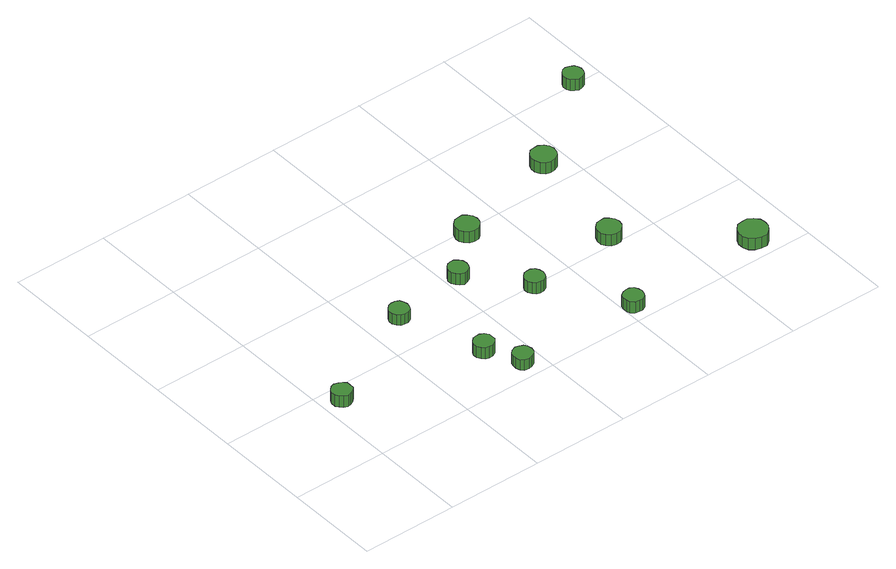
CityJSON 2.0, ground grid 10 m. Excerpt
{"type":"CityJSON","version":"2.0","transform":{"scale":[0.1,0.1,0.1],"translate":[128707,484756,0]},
"CityObjects":{
"tree1":{"type":"SolitaryVegetationObject","attributes":{"function":"something"},"geometry":[{"type":"MultiSurface","lod":"1","boundaries":[[[0,1,2,3,4,5,6,7,8,9,10,11,12,13,14]],[[15,16,17,18,19,20,21,22,23,24,25,26,27,28,29]],[[0,29,28,1]],[[1,28,27,2]],[[2,27,26,3]],[[3,26,25,4]],[[4,25,24,5]],[[5,24,23,6]],[[6,23,22,7]],[[7,22,21,8]],[[8,21,20,9]],[[9,20,19,10]],[[10,19,18,11]],[[11,18,17,12]],[[12,17,16,13]],[[13,16,15,14]],[[14,15,29,0]]]}]},
"tree2":{"type":"SolitaryVegetationObject","attributes":{"function":"something"},"geometry":[{"type":"MultiSurface","lod":"1","boundaries":[[[30,31,32,33,34,35,36,37,38,39,40,41,42,43,44]],[[45,46,47,48,49,50,51,52,53,54,55,56,57,58,59]],[[30,59,58,31]],[[31,58,57,32]],[[32,57,56,33]],[[33,56,55,34]],[[34,55,54,35]],[[35,54,53,36]],[[36,53,52,37]],[[37,52,51,38]],[[38,51,50,39]],[[39,50,49,40]],[[40,49,48,41]],[[41,48,47,42]],[[42,47,46,43]],[[43,46,45,44]],[[44,45,59,30]]]}]},
"tree3":{"type":"SolitaryVegetationObject","attributes":{"function":"something"},"geometry":[{"type":"MultiSurface","lod":"1","boundaries":[[[60,61,62,63,64,65,66,67,68,69,70,71,72,73,74]],[[75,76,77,78,79,80,81,82,83,84,85,86,87,88,89]],[[60,89,88,61]],[[61,88,87,62]],[[62,87,86,63]],[[63,86,85,64]],[[64,85,84,65]],[[65,84,83,66]],[[66,83,82,67]],[[67,82,81,68]],[[68,81,80,69]],[[69,80,79,70]],[[70,79,78,71]],[[71,78,77,72]],[[72,77,76,73]],[[73,76,75,74]],[[74,75,89,60]]]}]},
"tree4":{"type":"SolitaryVegetationObject","attributes":{"function":"something"},"geometry":[{"type":"MultiSurface","lod":"1","boundaries":[[[90,91,92,93,94,95,96,97,98,99,100,101,102,103,104]],[[105,106,107,108,109,110,111,112,113,114,115,116,117,118,119]],[[90,119,118,91]],[[91,118,117,92]],[[92,117,116,93]],[[93,116,115,94]],[[94,115,114,95]],[[95,114,113,96]],[[96,113,112,97]],[[97,112,111,98]],[[98,111,110,99]],[[99,110,109,100]],[[100,109,108,101]],[[101,108,107,102]],[[102,107,106,103]],[[103,106,105,104]],[[104,105,119,90]]]}]},
"tree5":{"type":"SolitaryVegetationObject","attributes":{"function":"something"},"geometry":[{"type":"MultiSurface","lod":"1","boundaries":[[[120,121,122,123,124,125,126,127,128,129,130,131,132,133,134]],[[135,136,137,138,139,140,141,142,143,144,145,146,147,148,149]],[[120,149,148,121]],[[121,148,147,122]],[[122,147,146,123]],[[123,146,145,124]],[[124,145,144,125]],[[125,144,143,126]],[[126,143,142,127]],[[127,142,141,128]],[[128,141,140,129]],[[129,140,139,130]],[[130,139,138,131]],[[131,138,137,132]],[[132,137,136,133]],[[133,136,135,134]],[[134,135,149,120]]]}]},
"tree6":{"type":"SolitaryVegetationObject","attributes":{"function":"something"},"geometry":[{"type":"MultiSurface","lod":"1","boundaries":[[[150,151,152,153,154,155,156,157,158,159,160,161,162,163,164]],[[165,166,167,168,169,170,171,172,173,174,175,176,177,178,179]],[[150,179,178,151]],[[151,178,177,152]],[[152,177,176,153]],[[153,176,175,154]],[[154,175,174,155]],[[155,174,173,156]],[[156,173,172,157]],[[157,172,171,158]],[[158,171,170,159]],[[159,170,169,160]],[[160,169,168,161]],[[161,168,167,162]],[[162,167,166,163]],[[163,166,165,164]],[[164,165,179,150]]]}]},
"tree7":{"type":"SolitaryVegetationObject","attributes":{"function":"something"},"geometry":[{"type":"MultiSurface","lod":"1","boundaries":[[[180,181,182,183,184,185,186,187,188,189,190,191,192,193,194]],[[195,196,197,198,199,200,201,202,203,204,205,206,207,208,209]],[[180,209,208,181]],[[181,208,207,182]],[[182,207,206,183]],[[183,206,205,184]],[[184,205,204,185]],[[185,204,203,186]],[[186,203,202,187]],[[187,202,201,188]],[[188,201,200,189]],[[189,200,199,190]],[[190,199,198,191]],[[191,198,197,192]],[[192,197,196,193]],[[193,196,195,194]],[[194,195,209,180]]]}]},
"tree8":{"type":"SolitaryVegetationObject","attributes":{"function":"something"},"geometry":[{"type":"MultiSurface","lod":"1","boundaries":[[[210,211,212,213,214,215,216,217,218,219,220,221,222,223,224]],[[225,226,227,228,229,230,231,232,233,234,235,236,237,238,239]],[[210,239,238,211]],[[211,238,237,212]],[[212,237,236,213]],[[213,236,235,214]],[[214,235,234,215]],[[215,234,233,216]],[[216,233,232,217]],[[217,232,231,218]],[[218,231,230,219]],[[219,230,229,220]],[[220,229,228,221]],[[221,228,227,222]],[[222,227,226,223]],[[223,226,225,224]],[[224,225,239,210]]]}]},
"tree9":{"type":"SolitaryVegetationObject","attributes":{"function":"something"},"geometry":[{"type":"MultiSurface","lod":"1","boundaries":[[[240,241,242,243,244,245,246,247,248,249,250,251,252,253,254]],[[255,256,257,258,259,260,261,262,263,264,265,266,267,268,269]],[[240,269,268,241]],[[241,268,267,242]],[[242,267,266,243]],[[243,266,265,244]],[[244,265,264,245]],[[245,264,263,246]],[[246,263,262,247]],[[247,262,261,248]],[[248,261,260,249]],[[249,260,259,250]],[[250,259,258,251]],[[251,258,257,252]],[[252,257,256,253]],[[253,256,255,254]],[[254,255,269,240]]]}]},
"tree10":{"type":"SolitaryVegetationObject","attributes":{"function":"something"},"geometry":[{"type":"MultiSurface","lod":"1","boundaries":[[[270,271,272,273,274,275,276,277,278,279,280,281,282,283,284]],[[285,286,287,288,289,290,291,292,293,294,295,296,297,298,299]],[[270,299,298,271]],[[271,298,297,272]],[[272,297,296,273]],[[273,296,295,274]],[[274,295,294,275]],[[275,294,293,276]],[[276,293,292,277]],[[277,292,291,278]],[[278,291,290,279]],[[279,290,289,280]],[[280,289,288,281]],[[281,288,287,282]],[[282,287,286,283]],[[283,286,285,284]],[[284,285,299,270]]]}]},
"tree11":{"type":"SolitaryVegetationObject","attributes":{"function":"something"},"geometry":[{"type":"MultiSurface","lod":"1","boundaries":[[[300,301,302,303,304,305,306,307,308,309,310,311,312,313,314]],[[315,316,317,318,319,320,321,322,323,324,325,326,327,328,329]],[[300,329,328,301]],[[301,328,327,302]],[[302,327,326,303]],[[303,326,325,304]],[[304,325,324,305]],[[305,324,323,306]],[[306,323,322,307]],[[307,322,321,308]],[[308,321,320,309]],[[309,320,319,310]],[[310,319,318,311]],[[311,318,317,312]],[[312,317,316,313]],[[313,316,315,314]],[[314,315,329,300]]]}]},
"tree12":{"type":"SolitaryVegetationObject","attributes":{"function":"something"},"geometry":[{"type":"MultiSurface","lod":"1","boundaries":[[[330,331,332,333,334,335,336,337,338,339,340,341,342,343,344]],[[345,346,347,348,349,350,351,352,353,354,355,356,357,358,359]],[[330,359,358,331]],[[331,358,357,332]],[[332,357,356,333]],[[333,356,355,334]],[[334,355,354,335]],[[335,354,353,336]],[[336,353,352,337]],[[337,352,351,338]],[[338,351,350,339]],[[339,350,349,340]],[[340,349,348,341]],[[341,348,347,342]],[[342,347,346,343]],[[343,346,345,344]],[[344,345,359,330]]]}]}
},
"vertices":[
[29,82,18],[29,86,18],[26,89,18],[22,91,18],[18,92,18],[14,91,18],[11,88,18],[9,84,18],[9,79,18],[11,76,18],[14,73,18],[18,71,18],[22,72,18],[26,74,18],[29,77,18],[29,77,5],[26,74,5],[22,72,5],[18,71,5],[14,73,5],[11,76,5],[9,79,5],[9,84,5],[11,88,5],[14,91,5],[18,92,5],[22,91,5],[26,89,5],[29,86,5],[29,82,5],
[144,140,17],[143,144,17],[141,148,17],[137,150,17],[133,150,17],[129,149,17],[126,146,17],[124,142,17],[124,138,17],[126,134,17],[129,131,17],[133,130,17],[137,130,17],[141,132,17],[143,136,17],[143,136,5],[141,132,5],[137,130,5],[133,130,5],[129,131,5],[126,134,5],[124,138,5],[124,142,5],[126,146,5],[129,149,5],[133,150,5],[137,150,5],[141,148,5],[143,144,5],[144,140,5],
[172,53,19],[172,57,19],[169,61,19],[165,63,19],[161,63,19],[157,62,19],[154,59,19],[152,55,19],[152,51,19],[154,47,19],[157,44,19],[161,43,19],[165,43,19],[169,45,19],[172,49,19],[172,49,6],[169,45,6],[165,43,6],[161,43,6],[157,44,6],[154,47,6],[152,51,6],[152,55,6],[154,59,6],[157,62,6],[161,63,6],[165,63,6],[169,61,6],[172,57,6],[172,53,6],
[190,18,18],[189,23,18],[187,26,18],[183,28,18],[179,29,18],[174,27,18],[171,24,18],[170,21,18],[170,16,18],[171,12,18],[174,9,18],[179,8,18],[183,9,18],[187,11,18],[189,14,18],[189,14,6],[187,11,6],[183,9,6],[179,8,6],[174,9,6],[171,12,6],[170,16,6],[170,21,6],[171,24,6],[174,27,6],[179,29,6],[183,28,6],[187,26,6],[189,23,6],[190,18,6],
[223,152,17],[222,156,17],[220,159,17],[216,162,17],[212,162,17],[208,161,17],[205,158,17],[203,154,17],[203,150,17],[205,146,17],[208,143,17],[212,141,17],[216,142,17],[220,144,17],[222,148,17],[222,148,4],[220,144,4],[216,142,4],[212,141,4],[208,143,4],[205,146,4],[203,150,4],[203,154,4],[205,158,4],[208,161,4],[212,162,4],[216,162,4],[220,159,4],[222,156,4],[223,152,4],
[267,96,19],[266,100,19],[264,104,19],[260,106,19],[256,106,19],[252,105,19],[249,102,19],[247,98,19],[247,94,19],[249,90,19],[252,87,19],[256,86,19],[260,86,19],[264,88,19],[266,92,19],[266,92,6],[264,88,6],[260,86,6],[256,86,6],[252,87,6],[249,90,6],[247,94,6],[247,98,6],[249,102,6],[252,105,6],[256,106,6],[260,106,6],[264,104,6],[266,100,6],[267,96,6],
[320,19,18],[319,23,18],[317,27,18],[313,29,18],[309,29,18],[305,28,18],[301,25,18],[300,21,18],[300,17,18],[301,13,18],[305,10,18],[309,9,18],[313,9,18],[317,11,18],[319,15,18],[319,15,5],[317,11,5],[313,9,5],[309,9,5],[305,10,5],[301,13,5],[300,17,5],[300,21,5],[301,25,5],[305,28,5],[309,29,5],[313,29,5],[317,27,5],[319,23,5],[320,19,5],
[271,195,17],[270,200,17],[267,204,17],[263,207,17],[258,207,17],[253,206,17],[249,202,17],[247,197,17],[247,192,17],[249,188,17],[253,184,17],[258,183,17],[263,183,17],[267,186,17],[270,190,17],[270,190,4],[267,186,4],[263,183,4],[258,183,4],[253,184,4],[249,188,4],[247,192,4],[247,197,4],[249,202,4],[253,206,4],[258,207,4],[263,207,4],[267,204,4],[270,200,4],[271,195,4],
[368,110,17],[367,115,17],[364,119,17],[360,122,17],[355,122,17],[350,121,17],[346,117,17],[344,112,17],[344,107,17],[346,103,17],[350,99,17],[355,98,17],[360,98,17],[364,101,17],[367,105,17],[367,105,4],[364,101,4],[360,98,4],[355,98,4],[350,99,4],[346,103,4],[344,107,4],[344,112,4],[346,117,4],[350,121,4],[355,122,4],[360,122,4],[364,119,4],[367,115,4],[368,110,4],
[387,227,19],[386,232,19],[383,236,19],[378,239,19],[373,239,19],[368,238,19],[364,234,19],[362,229,19],[362,224,19],[364,219,19],[368,215,19],[373,214,19],[378,214,19],[383,217,19],[386,221,19],[386,221,6],[383,217,6],[378,214,6],[373,214,6],[368,215,6],[364,219,6],[362,224,6],[362,229,6],[364,234,6],[368,238,6],[373,239,6],[378,239,6],[383,236,6],[386,232,6],[387,227,6],
[469,24,18],[468,30,18],[464,35,18],[459,38,18],[453,38,18],[447,37,18],[442,32,18],[440,27,18],[440,21,18],[442,15,18],[447,11,18],[453,9,18],[459,9,18],[464,13,18],[468,18,18],[468,18,5],[464,13,5],[459,9,5],[453,9,5],[447,11,5],[442,15,5],[440,21,5],[440,27,5],[442,32,5],[447,37,5],[453,38,5],[459,38,5],[464,35,5],[468,30,5],[469,24,5],
[480,301,18],[479,305,18],[477,308,18],[473,310,18],[469,311,18],[465,310,18],[462,307,18],[460,303,18],[460,298,18],[462,295,18],[465,292,18],[469,290,18],[473,291,18],[477,293,18],[479,296,18],[479,296,5],[477,293,5],[473,291,5],[469,290,5],[465,292,5],[462,295,5],[460,298,5],[460,303,5],[462,307,5],[465,310,5],[469,311,5],[473,310,5],[477,308,5],[479,305,5],[480,301,5]
]}
